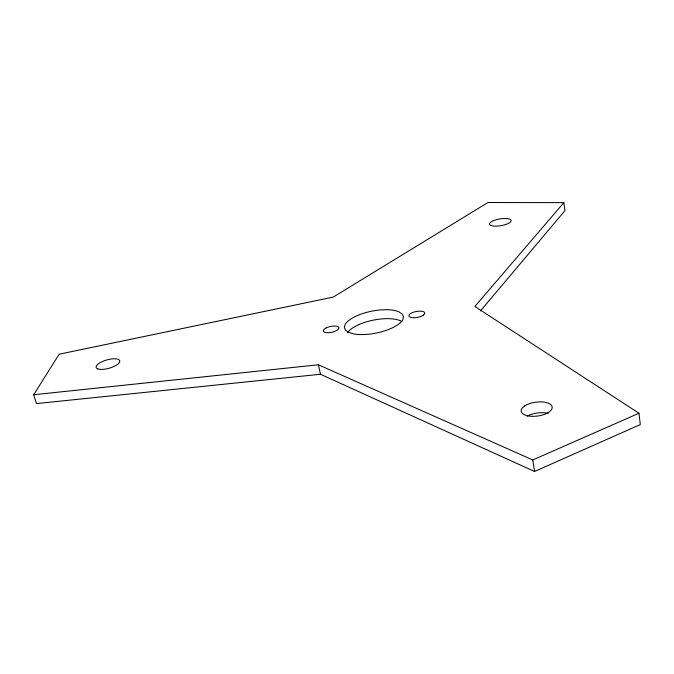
<?xml version="1.0" encoding="UTF-8"?>
<svg xmlns="http://www.w3.org/2000/svg" width="674" height="674" viewBox="0 0 674 674"><rect width="100%" height="100%" fill="white"/><g stroke="black" fill="none" stroke-linecap="round" stroke-linejoin="round"><path stroke-width="1.01" d="M563.852 202.638L474.884 306.476L638.969 413.246L640.3 424.569L534.558 471.48L320.487 374.264L36.489 403.583L33.7 394.737L59.152 354.212L333.268 297.082L487.934 202.52L563.852 202.638L564.922 210.684L480.478 310.916M33.7 394.737L318.398 364.777L532.772 459.954L638.969 413.246M401.974 321.759L400.246 320.681A29.985 11.348 -11.3 0 0 371.323 320.571A29.985 11.348 -11.3 0 0 347.439 332.737M318.398 364.777L320.487 374.264M532.772 459.954L534.558 471.48M527.211 416.187A15.595 7.094 -7.6 0 1 548.181 413.448M403.406 316.367L402.892 319.434A30.077 11.18 -11.3 0 1 382.824 331.456A30.077 11.18 -11.3 0 1 353.538 333.874L348.635 332.375L345.501 330.176L344.321 327.446L345.155 324.371A30.077 11.18 -11.3 0 1 368.788 311.826A30.077 11.18 -11.3 0 1 398.528 311.649L401.906 313.722L403.406 316.367M524.861 405.799L522.67 407.559A15.645 7.001 -7.7 0 0 533.909 416.338L538.004 415.984A15.645 7.001 -7.7 0 0 552.208 407.745A15.645 7.001 -7.7 0 0 539.335 401.873L535.324 402.226A15.645 7.001 -7.7 0 0 524.861 405.799M326.267 327.893L324.843 328.71A7.978 2.957 -12.1 0 0 324.944 332.366L326.41 332.653A7.978 2.957 -12.1 0 0 334.211 331.574A7.978 2.957 -12.1 0 0 338.887 328.289L338.845 327.505A7.978 2.957 -12.1 0 0 335.753 326.098L333.967 326.048A7.978 2.957 -12.1 0 0 326.267 327.893M423.238 315.221L421.789 316.03A8.063 2.991 -10.5 0 1 413.895 317.724A8.063 2.991 -10.5 0 1 408.975 316.106L408.958 315.314A8.063 2.991 -10.5 0 1 421.579 311.236L423.061 311.548A8.063 2.991 -10.5 0 1 423.238 315.221M507.429 218.646L505.096 218.494A10.944 3.429 -9.4 0 0 489.526 224.105L490.04 224.922A10.944 3.429 -9.4 0 0 506.275 224.332A10.944 3.429 -9.4 0 0 507.429 218.646M97.831 368.922L96.559 368.164A12.275 4.322 -15.8 0 1 104.47 360.674A12.275 4.322 -15.8 0 1 119.264 359.958L119.803 360.978A12.275 4.322 -15.8 0 1 111.421 367.507A12.275 4.322 -15.8 0 1 97.831 368.922"/></g></svg>
